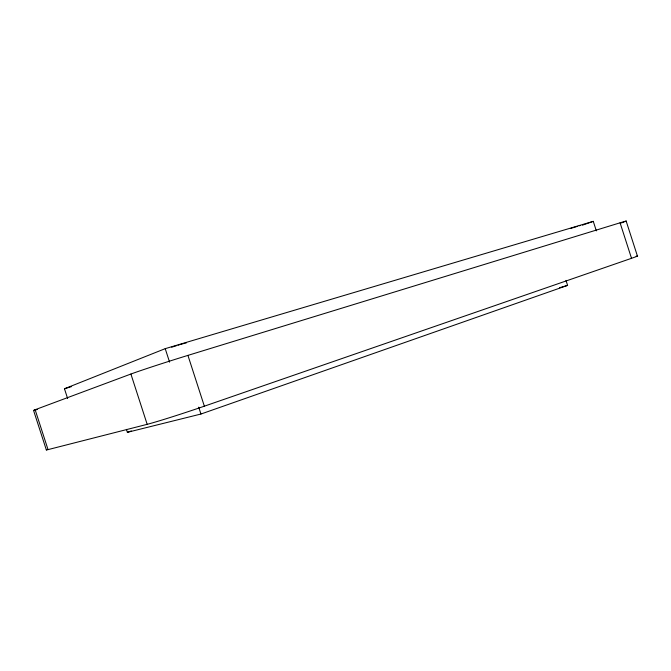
<?xml version="1.0" encoding="UTF-8"?>
<svg xmlns="http://www.w3.org/2000/svg" width="671" height="671" viewBox="0 0 671 671"><rect width="100%" height="100%" fill="white"/><g stroke="black" fill="none" stroke-linecap="round" stroke-linejoin="round"><path stroke-width="1.01" d="M67.628 398.524L64.466 388.761L165.217 348.66L593.273 221.355L596.343 230.874M46.358 449.947L33.55 410.384A35.756 0.57 -17.6 0 1 35.127 409.721L130.904 374.032A43.724 0.923 -17.7 0 1 187.93 355.387L620.071 222.806A31.378 0.453 -18.1 0 1 624.986 221.631M582.436 225.162L593.273 221.355M126.408 429.365L127.373 432.325L200.939 414.032L567.591 285.385L565.988 280.411M127.373 432.325L131.331 430.958M47.045 449.503A35.748 0.805 -18.3 0 0 48.035 449.62L147.175 424.332A43.724 1.3 -18.2 0 0 204.353 406.181L631.52 258.31A31.378 0.637 -17.6 0 0 636.142 256.23M570.761 228.484L572.313 227.972M573.093 227.721L577.446 226.32M64.466 388.761L71.487 386.622M559.547 287.725L567.591 285.385M579.174 225.8L580.432 225.439M626.152 221.053L637.45 256.104M620.071 222.806L631.52 258.31M187.93 355.387L204.353 406.181M198.717 407.163L200.939 414.032M165.217 348.66L169.578 362.139M130.904 374.032L147.175 424.332M35.127 409.721L48.035 449.62M37.417 409.453A35.756 0.57 -17.6 0 1 34.355 410.283M624.089 221.967A31.378 0.453 -18.1 0 1 621.338 222.948M171.701 347.209A12.69 0.436 -17.5 0 1 176.481 345.682M178.05 345.204A12.69 0.436 -17.5 0 1 179.568 344.743M180.298 344.525A12.69 0.436 -17.5 0 1 184.433 343.342M185.062 343.175A12.69 0.436 -17.5 0 1 186.463 342.839"/></g></svg>
